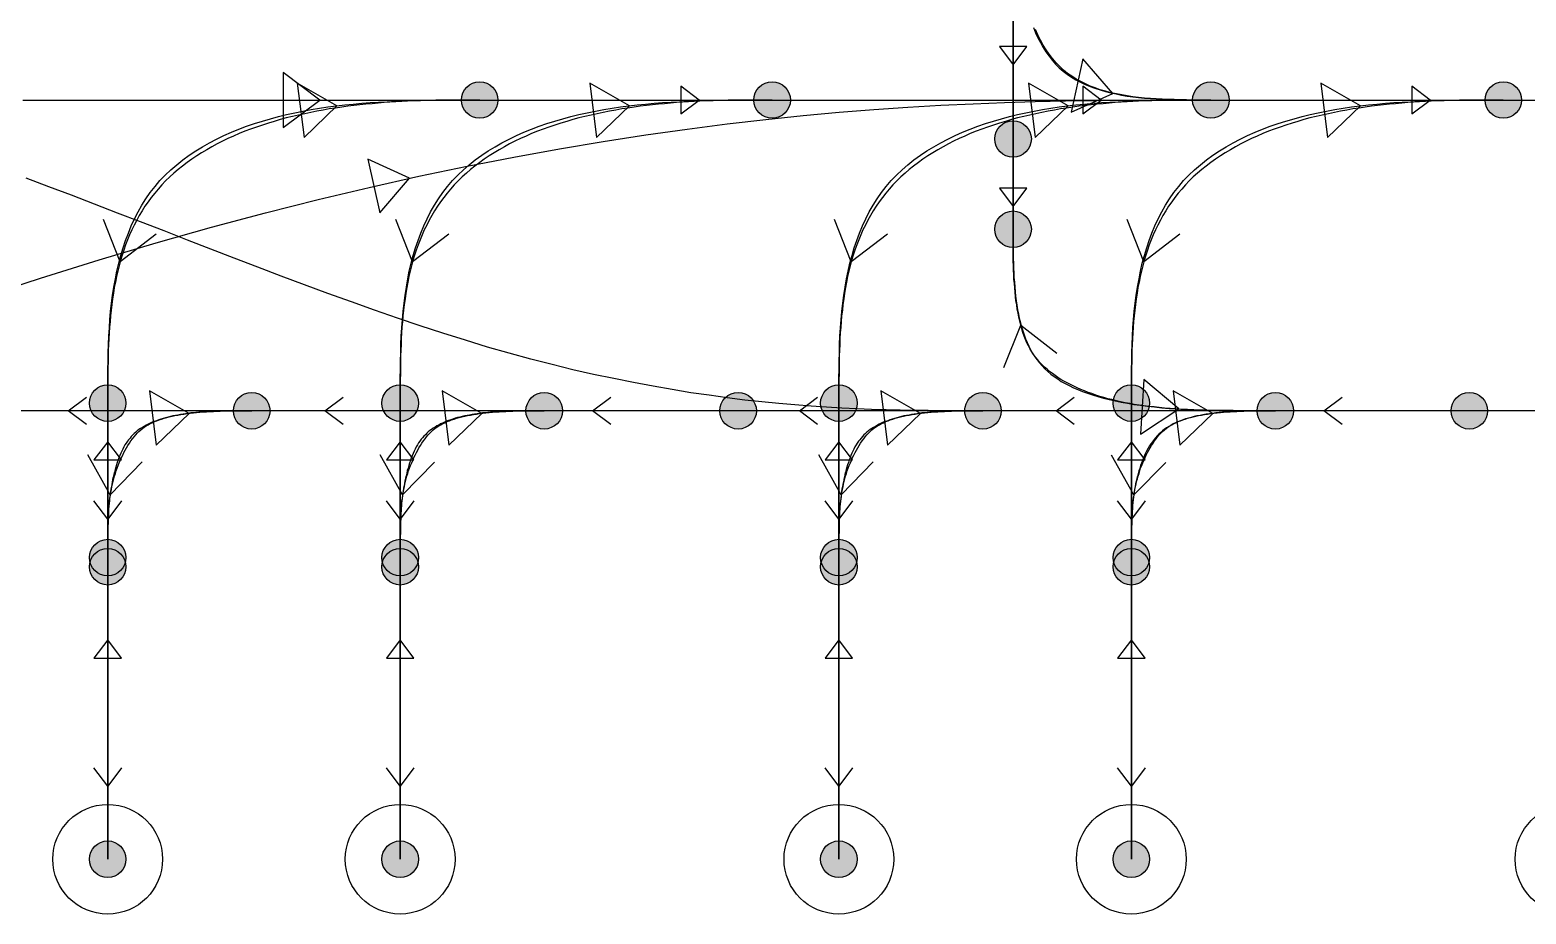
# Model space of a CAD drawing. Header units: millimetres. Extents: x -18594 to 273470, y -238787 to 48452.
# Drawn here: x 157322 to 165507, y -34571 to -29735 of the extents above; entities that cross this region are included whole.
import ezdxf

# ---------------------------------------------------------------- set-up
doc = ezdxf.new("R2010")
doc.units = ezdxf.units.MM
doc.layers.add('AM_BOR', color=4, linetype='Continuous', lineweight=25)
for name, color, linetype, true_color in [('Xref AGV layout$0$Ndc8_Activity_Decant', 1, 'Continuous', 0xff0000), ('Xref AGV layout$0$Ndc8_F_ExtraFast', 5, 'Continuous', 0x0000ff), ('Xref AGV layout$0$Ndc8_F_Fast', 5, 'Continuous', 0x0000ff), ('Xref AGV layout$0$Ndc8_F_Moderate', 5, 'Continuous', 0x0000ff), ('Xref AGV layout$0$Ndc8_F_TurnLeftModerate', 5, 'Continuous', 0x0000ff), ('Xref AGV layout$0$Ndc8_F_TurnRightModerate', 5, 'Continuous', 0x0000ff), ('Xref AGV layout$0$Ndc8_InAdjust_Lane', 1, 'Continuous', 0xff0000), ('Xref AGV layout$0$Ndc8_InFix_HOP', 1, 'Continuous', 0xff0000), ('Xref AGV layout$0$Ndc8_OutFix_HOP', 5, 'Continuous', 0x0000ff), ('Xref AGV layout$0$Ndc8_Point', 7, 'Continuous', 0x000080), ('Xref AGV layout$0$Ndc8_R_Fast', 1, 'Continuous', 0xff0000), ('Xref AGV layout$0$Ndc8_R_Moderate', 1, 'Continuous', 0xff0000), ('Xref AGV layout$0$Ndc8_R_TurnLeftModerate', 1, 'Continuous', 0xff0000), ('Xref AGV layout$0$Ndc8_R_TurnLeftSlow', 1, 'Continuous', 0xff0000)]:
    doc.layers.add(name, color=color, linetype=linetype, true_color=true_color)

# ---------------------------------------------------------------- blocks, each defined once
blk = doc.blocks.new('Xref AGV layout')
at = {"layer": 'Xref AGV layout$0$Ndc8_Point'}
h = blk.add_hatch(color=256, dxfattribs=at)
edge = h.paths.add_edge_path(flags=0)
edge.add_arc((159782, -30118), 100, 0, 360)
h = blk.add_hatch(color=256, dxfattribs=at)
edge = h.paths.add_edge_path(flags=0)
edge.add_arc((161382, -30118), 100, 0, 360)
h = blk.add_hatch(color=256, dxfattribs=at)
edge = h.paths.add_edge_path(flags=0)
edge.add_arc((163782, -30118), 100, 0, 360)
h = blk.add_hatch(color=256, dxfattribs=at)
edge = h.paths.add_edge_path(flags=0)
edge.add_arc((165382, -30118), 100, 0, 360)
h = blk.add_hatch(color=256, dxfattribs=at)
edge = h.paths.add_edge_path(flags=0)
edge.add_arc((162700, -30331), 100, 0, 360)
h = blk.add_hatch(color=256, dxfattribs=at)
edge = h.paths.add_edge_path(flags=0)
edge.add_arc((162700, -30825), 100, 0, 360)
h = blk.add_hatch(color=256, dxfattribs=at)
edge = h.paths.add_edge_path(flags=0)
edge.add_arc((157747, -31776), 100, 0, 360)
h = blk.add_hatch(color=256, dxfattribs=at)
edge = h.paths.add_edge_path(flags=0)
edge.add_arc((159347, -31776), 100, 0, 360)
h = blk.add_hatch(color=256, dxfattribs=at)
edge = h.paths.add_edge_path(flags=0)
edge.add_arc((161747, -31776), 100, 0, 360)
h = blk.add_hatch(color=256, dxfattribs=at)
edge = h.paths.add_edge_path(flags=0)
edge.add_arc((163347, -31776), 100, 0, 360)
h = blk.add_hatch(color=256, dxfattribs=at)
edge = h.paths.add_edge_path(flags=0)
edge.add_arc((158535, -31818), 100, 0, 360)
h = blk.add_hatch(color=256, dxfattribs=at)
edge = h.paths.add_edge_path(flags=0)
edge.add_arc((160135, -31818), 100, 0, 360)
h = blk.add_hatch(color=256, dxfattribs=at)
edge = h.paths.add_edge_path(flags=0)
edge.add_arc((161196, -31818), 100, 0, 360)
h = blk.add_hatch(color=256, dxfattribs=at)
edge = h.paths.add_edge_path(flags=0)
edge.add_arc((162535, -31818), 100, 0, 360)
h = blk.add_hatch(color=256, dxfattribs=at)
edge = h.paths.add_edge_path(flags=0)
edge.add_arc((164135, -31818), 100, 0, 360)
h = blk.add_hatch(color=256, dxfattribs=at)
edge = h.paths.add_edge_path(flags=0)
edge.add_arc((165196, -31818), 100, 0, 360)
h = blk.add_hatch(color=256, dxfattribs=at)
edge = h.paths.add_edge_path(flags=0)
edge.add_arc((157747, -32621), 100, 0, 360)
h = blk.add_hatch(color=256, dxfattribs=at)
edge = h.paths.add_edge_path(flags=0)
edge.add_arc((157747, -32671), 100, 0, 360)
h = blk.add_hatch(color=256, dxfattribs=at)
edge = h.paths.add_edge_path(flags=0)
edge.add_arc((159347, -32621), 100, 0, 360)
h = blk.add_hatch(color=256, dxfattribs=at)
edge = h.paths.add_edge_path(flags=0)
edge.add_arc((159347, -32671), 100, 0, 360)
h = blk.add_hatch(color=256, dxfattribs=at)
edge = h.paths.add_edge_path(flags=0)
edge.add_arc((161747, -32621), 100, 0, 360)
h = blk.add_hatch(color=256, dxfattribs=at)
edge = h.paths.add_edge_path(flags=0)
edge.add_arc((161747, -32671), 100, 0, 360)
h = blk.add_hatch(color=256, dxfattribs=at)
edge = h.paths.add_edge_path(flags=0)
edge.add_arc((163347, -32621), 100, 0, 360)
h = blk.add_hatch(color=256, dxfattribs=at)
edge = h.paths.add_edge_path(flags=0)
edge.add_arc((163347, -32671), 100, 0, 360)
h = blk.add_hatch(color=256, dxfattribs=at)
edge = h.paths.add_edge_path(flags=0)
edge.add_arc((157747, -34271), 100, 0, 360)
h = blk.add_hatch(color=256, dxfattribs=at)
edge = h.paths.add_edge_path(flags=0)
edge.add_arc((159347, -34271), 100, 0, 360)
h = blk.add_hatch(color=256, dxfattribs=at)
edge = h.paths.add_edge_path(flags=0)
edge.add_arc((161747, -34271), 100, 0, 360)
h = blk.add_hatch(color=256, dxfattribs=at)
edge = h.paths.add_edge_path(flags=0)
edge.add_arc((163347, -34271), 100, 0, 360)
at = {"layer": 'Xref AGV layout$0$Ndc8_Activity_Decant'}
for centre in [(157747, -34271), (159347, -34271), (161747, -34271), (163347, -34271), (165747, -34271)]:
    blk.add_circle(centre, 300, dxfattribs=at)
at = {"layer": 'Xref AGV layout$0$Ndc8_F_ExtraFast'}
for points in [[(158907, -30118), (158707, -29968), (158707, -30268), (158907, -30118)], [(157282, -30118), (157345, -30118), (157407, -30118), (157470, -30118), (157532, -30118), (157595, -30118), (157657, -30118), (157720, -30118), (157782, -30118), (157845, -30118), (157907, -30118), (157970, -30118), (158032, -30118), (158032, -30118), (158095, -30118), (158157, -30118), (158220, -30118), (158282, -30118), (158345, -30118), (158407, -30118), (158470, -30118), (158532, -30118), (158595, -30118), (158657, -30118), (158720, -30118), (158782, -30118), (158844, -30118), (158907, -30118), (158907, -30118), (158970, -30118), (159032, -30118), (159095, -30118), (159157, -30118), (159220, -30118), (159282, -30118), (159344, -30118), (159407, -30118), (159470, -30118), (159532, -30118), (159594, -30118), (159657, -30118), (159720, -30118), (159782, -30118)], [(159782, -30118), (161382, -30118)], [(160982, -30118), (160882, -30043), (160882, -30193), (160982, -30118)], [(161382, -30118), (163782, -30118)], [(163182, -30118), (163082, -30043), (163082, -30193), (163182, -30118)], [(163782, -30118), (165382, -30118)], [(164982, -30118), (164882, -30043), (164882, -30193), (164982, -30118)], [(165382, -30118), (167782, -30118)]]:
    blk.add_lwpolyline(points, dxfattribs=at)
at = {"layer": 'Xref AGV layout$0$Ndc8_F_Fast'}
for points in [[(157053, -31198), (157380, -31092), (157700, -30992), (157700, -30992), (158012, -30900), (158315, -30814), (158611, -30735), (158898, -30662), (159178, -30596), (159449, -30535), (159713, -30480), (159969, -30430), (160218, -30385), (160458, -30345), (160691, -30309), (160917, -30277), (161136, -30249), (161347, -30224), (161347, -30224), (161551, -30203), (161748, -30185), (161939, -30170), (162125, -30157), (162305, -30146), (162481, -30138), (162653, -30131), (162821, -30126), (162986, -30123), (163148, -30120), (163308, -30119), (163467, -30118), (163625, -30118), (163782, -30118)], [(159398, -30546), (159171, -30442), (159235, -30735), (159398, -30546)]]:
    blk.add_lwpolyline(points, dxfattribs=at)
at = {"layer": 'Xref AGV layout$0$Ndc8_F_Moderate'}
for points in [[(162700, -28707), (162700, -30331)], [(162700, -29925), (162775, -29825), (162625, -29825), (162700, -29925)], [(162700, -30331), (162700, -30825)], [(162700, -30701), (162775, -30601), (162625, -30601), (162700, -30701)], [(157747, -32621), (157747, -31776)], [(159347, -32621), (159347, -31776)], [(161747, -32621), (161747, -31776)], [(163347, -32621), (163347, -31776)], [(157747, -31987), (157672, -32087), (157822, -32087), (157747, -31987)], [(159347, -31987), (159272, -32087), (159422, -32087), (159347, -31987)], [(161747, -31987), (161672, -32087), (161822, -32087), (161747, -31987)], [(163347, -31987), (163272, -32087), (163422, -32087), (163347, -31987)], [(157747, -32671), (157747, -32621)], [(159347, -32671), (159347, -32621)], [(161747, -32671), (161747, -32621)], [(163347, -32671), (163347, -32621)]]:
    blk.add_lwpolyline(points, dxfattribs=at)
at = {"layer": 'Xref AGV layout$0$Ndc8_F_TurnLeftModerate'}
for points in [[(162811, -29722), (162823, -29750), (162836, -29778), (162850, -29804), (162864, -29830), (162880, -29855), (162897, -29878), (162915, -29901), (162933, -29922), (162953, -29941), (162953, -29941), (162974, -29960), (162996, -29977), (163019, -29993), (163043, -30007), (163068, -30021), (163094, -30033), (163121, -30044), (163148, -30054), (163176, -30063), (163205, -30072), (163234, -30079), (163264, -30085), (163294, -30091), (163324, -30096), (163324, -30096), (163356, -30101), (163387, -30104), (163419, -30107), (163451, -30110), (163483, -30112), (163516, -30114), (163549, -30115), (163582, -30116), (163615, -30117), (163648, -30117), (163681, -30118), (163715, -30118), (163748, -30118), (163782, -30118)], [(163245, -30082), (163082, -29892), (163017, -30185), (163245, -30082)], [(162700, -30825), (162700, -30852), (162700, -30878), (162700, -30905), (162700, -30931), (162701, -30958), (162701, -30984), (162702, -31011), (162703, -31037), (162704, -31063), (162705, -31089), (162707, -31115), (162709, -31140), (162711, -31165), (162714, -31191), (162714, -31191), (162717, -31216), (162720, -31240), (162724, -31265), (162729, -31289), (162734, -31312), (162740, -31336), (162746, -31359), (162753, -31381), (162760, -31403), (162768, -31424), (162777, -31445), (162786, -31465), (162796, -31485), (162807, -31504), (162807, -31504), (162819, -31522), (162831, -31540), (162845, -31556), (162859, -31572), (162874, -31588), (162890, -31603), (162907, -31617), (162925, -31631), (162944, -31644), (162964, -31657), (162985, -31669), (163007, -31680), (163030, -31692), (163055, -31702), (163055, -31702), (163080, -31712), (163107, -31722), (163135, -31731), (163164, -31740), (163194, -31748), (163225, -31756), (163258, -31764), (163291, -31770), (163326, -31777), (163361, -31783), (163398, -31788), (163435, -31793), (163474, -31797), (163513, -31801), (163513, -31801), (163554, -31805), (163595, -31807), (163637, -31810), (163680, -31812), (163723, -31814), (163768, -31815), (163812, -31816), (163858, -31817), (163903, -31817), (163949, -31818), (163995, -31818), (164042, -31818), (164088, -31818), (164135, -31818)], [(163607, -31808), (163416, -31646), (163398, -31946), (163607, -31808)]]:
    blk.add_lwpolyline(points, dxfattribs=at)
at = {"layer": 'Xref AGV layout$0$Ndc8_F_TurnRightModerate'}
for points in [[(159001, -30150), (158784, -30025), (158821, -30323), (159001, -30150)], [(160601, -30150), (160384, -30025), (160421, -30323), (160601, -30150)], [(163001, -30150), (162784, -30025), (162821, -30323), (163001, -30150)], [(164601, -30150), (164384, -30025), (164421, -30323), (164601, -30150)], [(157747, -31776), (157747, -31730), (157747, -31684), (157747, -31638), (157748, -31592), (157749, -31546), (157750, -31500), (157751, -31455), (157753, -31409), (157756, -31364), (157759, -31319), (157763, -31274), (157768, -31230), (157774, -31185), (157781, -31141), (157781, -31141), (157789, -31097), (157797, -31054), (157807, -31011), (157819, -30969), (157831, -30927), (157845, -30886), (157860, -30846), (157876, -30806), (157894, -30768), (157913, -30730), (157934, -30694), (157956, -30658), (157980, -30624), (158006, -30591), (158006, -30591), (158033, -30559), (158062, -30529), (158093, -30500), (158125, -30472), (158158, -30446), (158193, -30420), (158229, -30396), (158266, -30374), (158304, -30352), (158343, -30332), (158383, -30312), (158424, -30294), (158465, -30277), (158507, -30261), (158507, -30261), (158550, -30247), (158593, -30233), (158637, -30220), (158681, -30209), (158725, -30198), (158770, -30188), (158815, -30179), (158861, -30170), (158906, -30163), (158952, -30156), (158998, -30150), (159044, -30145), (159090, -30140), (159137, -30136), (159137, -30136), (159183, -30132), (159229, -30129), (159275, -30127), (159321, -30125), (159367, -30123), (159413, -30121), (159459, -30120), (159506, -30119), (159552, -30119), (159598, -30118), (159644, -30118), (159690, -30118), (159736, -30118), (159782, -30118)], [(159347, -31776), (159347, -31730), (159347, -31684), (159347, -31638), (159348, -31592), (159349, -31546), (159350, -31500), (159351, -31455), (159353, -31409), (159356, -31364), (159359, -31319), (159363, -31274), (159368, -31230), (159374, -31185), (159381, -31141), (159381, -31141), (159389, -31097), (159397, -31054), (159407, -31011), (159419, -30969), (159431, -30927), (159445, -30886), (159460, -30846), (159476, -30806), (159494, -30768), (159513, -30730), (159534, -30694), (159556, -30658), (159580, -30624), (159606, -30591), (159606, -30591), (159633, -30559), (159662, -30529), (159693, -30500), (159725, -30472), (159758, -30446), (159793, -30420), (159829, -30396), (159866, -30374), (159904, -30352), (159943, -30332), (159983, -30312), (160024, -30294), (160065, -30277), (160107, -30261), (160107, -30261), (160150, -30247), (160193, -30233), (160237, -30220), (160281, -30209), (160325, -30198), (160370, -30188), (160415, -30179), (160461, -30170), (160506, -30163), (160552, -30156), (160598, -30150), (160644, -30145), (160690, -30140), (160736, -30136), (160736, -30136), (160783, -30132), (160829, -30129), (160875, -30127), (160921, -30125), (160967, -30123), (161013, -30121), (161059, -30120), (161106, -30119), (161152, -30119), (161198, -30118), (161244, -30118), (161290, -30118), (161336, -30118), (161382, -30118)], [(161747, -31776), (161747, -31730), (161747, -31684), (161747, -31638), (161748, -31592), (161749, -31546), (161750, -31500), (161751, -31455), (161753, -31409), (161756, -31364), (161759, -31319), (161763, -31274), (161768, -31230), (161774, -31185), (161781, -31141), (161781, -31141), (161789, -31097), (161797, -31054), (161807, -31011), (161819, -30969), (161831, -30927), (161845, -30886), (161860, -30846), (161876, -30806), (161894, -30768), (161913, -30730), (161934, -30694), (161956, -30658), (161980, -30624), (162006, -30591), (162006, -30591), (162033, -30559), (162062, -30529), (162093, -30500), (162125, -30472), (162158, -30446), (162193, -30420), (162229, -30396), (162266, -30374), (162304, -30352), (162343, -30332), (162383, -30312), (162424, -30294), (162465, -30277), (162507, -30261), (162507, -30261), (162550, -30247), (162593, -30233), (162637, -30220), (162681, -30209), (162725, -30198), (162770, -30188), (162815, -30179), (162861, -30170), (162906, -30163), (162952, -30156), (162998, -30150), (163044, -30145), (163090, -30140), (163136, -30136), (163136, -30136), (163183, -30132), (163229, -30129), (163275, -30127), (163321, -30125), (163367, -30123), (163413, -30121), (163459, -30120), (163506, -30119), (163552, -30119), (163598, -30118), (163644, -30118), (163690, -30118), (163736, -30118), (163782, -30118)], [(163347, -31776), (163347, -31730), (163347, -31684), (163347, -31638), (163348, -31592), (163349, -31546), (163350, -31500), (163351, -31455), (163353, -31409), (163356, -31364), (163359, -31319), (163363, -31274), (163368, -31230), (163374, -31185), (163381, -31141), (163381, -31141), (163389, -31097), (163397, -31054), (163407, -31011), (163419, -30969), (163431, -30927), (163445, -30886), (163460, -30846), (163476, -30806), (163494, -30768), (163513, -30730), (163534, -30694), (163556, -30658), (163580, -30624), (163606, -30591), (163606, -30591), (163633, -30559), (163662, -30529), (163693, -30500), (163725, -30472), (163758, -30446), (163793, -30420), (163829, -30396), (163866, -30374), (163904, -30352), (163943, -30332), (163983, -30312), (164024, -30294), (164065, -30277), (164107, -30261), (164107, -30261), (164150, -30247), (164193, -30233), (164237, -30220), (164281, -30209), (164325, -30198), (164370, -30188), (164415, -30179), (164461, -30170), (164506, -30163), (164552, -30156), (164598, -30150), (164644, -30145), (164690, -30140), (164737, -30136), (164737, -30136), (164783, -30132), (164829, -30129), (164875, -30127), (164921, -30125), (164967, -30123), (165013, -30121), (165059, -30120), (165106, -30119), (165152, -30119), (165198, -30118), (165244, -30118), (165290, -30118), (165336, -30118), (165382, -30118)], [(158193, -31832), (157976, -31708), (158013, -32006), (158193, -31832)], [(159793, -31832), (159576, -31708), (159613, -32006), (159793, -31832)], [(162193, -31832), (161976, -31708), (162013, -32006), (162193, -31832)], [(163793, -31832), (163576, -31708), (163613, -32006), (163793, -31832)], [(157747, -32621), (157747, -32601), (157747, -32582), (157747, -32562), (157747, -32543), (157747, -32524), (157747, -32505), (157748, -32486), (157748, -32467), (157749, -32448), (157749, -32430), (157750, -32412), (157751, -32394), (157752, -32377), (157753, -32360), (157753, -32360), (157754, -32343), (157756, -32326), (157757, -32310), (157759, -32295), (157762, -32279), (157764, -32264), (157767, -32249), (157770, -32234), (157773, -32219), (157776, -32205), (157780, -32190), (157784, -32176), (157789, -32161), (157793, -32146), (157793, -32146), (157798, -32132), (157804, -32117), (157810, -32103), (157816, -32089), (157822, -32074), (157829, -32060), (157836, -32046), (157843, -32033), (157850, -32020), (157858, -32007), (157866, -31995), (157874, -31983), (157883, -31971), (157891, -31960), (157891, -31960), (157900, -31950), (157909, -31941), (157918, -31932), (157928, -31923), (157937, -31915), (157947, -31908), (157958, -31901), (157969, -31895), (157980, -31888), (157991, -31883), (158003, -31877), (158015, -31872), (158028, -31867), (158042, -31863), (158042, -31863), (158055, -31859), (158070, -31855), (158084, -31851), (158099, -31847), (158115, -31844), (158131, -31841), (158147, -31838), (158164, -31836), (158181, -31833), (158198, -31831), (158216, -31829), (158233, -31827), (158251, -31826), (158269, -31824), (158269, -31824), (158288, -31823), (158306, -31822), (158325, -31821), (158343, -31820), (158362, -31820), (158381, -31819), (158400, -31819), (158419, -31818), (158438, -31818), (158458, -31818), (158477, -31818), (158496, -31818), (158516, -31818), (158535, -31818)], [(159347, -32621), (159347, -32601), (159347, -32582), (159347, -32562), (159347, -32543), (159347, -32524), (159347, -32505), (159348, -32486), (159348, -32467), (159349, -32448), (159349, -32430), (159350, -32412), (159351, -32394), (159352, -32377), (159353, -32360), (159353, -32360), (159354, -32343), (159356, -32326), (159357, -32310), (159359, -32295), (159362, -32279), (159364, -32264), (159367, -32249), (159370, -32234), (159373, -32219), (159376, -32205), (159380, -32190), (159384, -32176), (159389, -32161), (159393, -32146), (159393, -32146), (159398, -32132), (159404, -32117), (159410, -32103), (159416, -32089), (159422, -32074), (159429, -32060), (159436, -32046), (159443, -32033), (159450, -32020), (159458, -32007), (159466, -31995), (159474, -31983), (159483, -31971), (159491, -31960), (159491, -31960), (159500, -31950), (159509, -31941), (159518, -31932), (159528, -31923), (159537, -31915), (159547, -31908), (159558, -31901), (159569, -31895), (159580, -31888), (159591, -31883), (159603, -31877), (159616, -31872), (159628, -31867), (159642, -31863), (159642, -31863), (159655, -31859), (159670, -31855), (159685, -31851), (159700, -31847), (159715, -31844), (159731, -31841), (159748, -31838), (159764, -31836), (159781, -31833), (159799, -31831), (159816, -31829), (159834, -31827), (159852, -31826), (159870, -31824), (159870, -31824), (159888, -31823), (159907, -31822), (159925, -31821), (159944, -31820), (159963, -31820), (159982, -31819), (160001, -31819), (160020, -31818), (160039, -31818), (160058, -31818), (160077, -31818), (160096, -31818), (160116, -31818), (160135, -31818)], [(161747, -32621), (161747, -32601), (161747, -32582), (161747, -32562), (161747, -32543), (161747, -32524), (161747, -32505), (161748, -32486), (161748, -32467), (161749, -32448), (161749, -32430), (161750, -32412), (161751, -32394), (161752, -32377), (161753, -32360), (161753, -32360), (161754, -32343), (161756, -32326), (161757, -32310), (161759, -32295), (161762, -32279), (161764, -32264), (161767, -32249), (161770, -32234), (161773, -32219), (161776, -32205), (161780, -32190), (161784, -32176), (161789, -32161), (161793, -32146), (161793, -32146), (161798, -32132), (161804, -32117), (161810, -32103), (161816, -32089), (161822, -32074), (161829, -32060), (161836, -32046), (161843, -32033), (161850, -32020), (161858, -32007), (161866, -31995), (161874, -31983), (161883, -31971), (161891, -31960), (161891, -31960), (161900, -31950), (161909, -31941), (161918, -31932), (161928, -31923), (161937, -31915), (161947, -31908), (161958, -31901), (161969, -31895), (161980, -31888), (161991, -31883), (162003, -31877), (162016, -31872), (162028, -31867), (162042, -31863), (162042, -31863), (162055, -31859), (162070, -31855), (162085, -31851), (162100, -31847), (162115, -31844), (162131, -31841), (162148, -31838), (162164, -31836), (162181, -31833), (162199, -31831), (162216, -31829), (162234, -31827), (162252, -31826), (162270, -31824), (162270, -31824), (162288, -31823), (162307, -31822), (162325, -31821), (162344, -31820), (162363, -31820), (162382, -31819), (162401, -31819), (162420, -31818), (162439, -31818), (162458, -31818), (162477, -31818), (162496, -31818), (162516, -31818), (162535, -31818)], [(163347, -32621), (163347, -32601), (163347, -32582), (163347, -32562), (163347, -32543), (163347, -32524), (163347, -32505), (163348, -32486), (163348, -32467), (163349, -32448), (163349, -32430), (163350, -32412), (163351, -32394), (163352, -32377), (163353, -32360), (163353, -32360), (163354, -32343), (163356, -32326), (163357, -32310), (163359, -32295), (163362, -32279), (163364, -32264), (163367, -32249), (163370, -32234), (163373, -32219), (163376, -32205), (163380, -32190), (163384, -32176), (163389, -32161), (163393, -32146), (163393, -32146), (163398, -32132), (163404, -32117), (163410, -32103), (163416, -32089), (163422, -32074), (163429, -32060), (163436, -32046), (163443, -32033), (163450, -32020), (163458, -32007), (163466, -31995), (163474, -31983), (163483, -31971), (163491, -31960), (163491, -31960), (163500, -31950), (163509, -31941), (163518, -31932), (163528, -31923), (163537, -31915), (163547, -31908), (163558, -31901), (163569, -31895), (163580, -31888), (163591, -31883), (163603, -31877), (163616, -31872), (163628, -31867), (163642, -31863), (163642, -31863), (163655, -31859), (163670, -31855), (163685, -31851), (163700, -31847), (163715, -31844), (163731, -31841), (163748, -31838), (163764, -31836), (163781, -31833), (163799, -31831), (163816, -31829), (163834, -31827), (163852, -31826), (163870, -31824), (163870, -31824), (163888, -31823), (163907, -31822), (163925, -31821), (163944, -31820), (163963, -31820), (163982, -31819), (164001, -31819), (164020, -31818), (164039, -31818), (164058, -31818), (164077, -31818), (164096, -31818), (164116, -31818), (164135, -31818)]]:
    blk.add_lwpolyline(points, dxfattribs=at)
at = {"layer": 'Xref AGV layout$0$Ndc8_InAdjust_Lane'}
for points in [[(162700, -30825), (162700, -28707)], [(157747, -32621), (157747, -32671)], [(159347, -32621), (159347, -32671)], [(161747, -32621), (161747, -32671)], [(163347, -32621), (163347, -32671)]]:
    blk.add_lwpolyline(points, dxfattribs=at)
at = {"layer": 'Xref AGV layout$0$Ndc8_InFix_HOP'}
for points in [[(157747, -32671), (157747, -34271)], [(159347, -32671), (159347, -34271)], [(161747, -32671), (161747, -34271)], [(163347, -32671), (163347, -34271)], [(157822, -33771), (157747, -33871), (157672, -33771)], [(159422, -33771), (159347, -33871), (159272, -33771)], [(161822, -33771), (161747, -33871), (161672, -33771)], [(163422, -33771), (163347, -33871), (163272, -33771)]]:
    blk.add_lwpolyline(points, dxfattribs=at)
at = {"layer": 'Xref AGV layout$0$Ndc8_OutFix_HOP'}
for points in [[(157747, -34271), (157747, -32671)], [(159347, -34271), (159347, -32671)], [(161747, -34271), (161747, -32671)], [(163347, -34271), (163347, -32671)], [(157747, -33071), (157672, -33171), (157822, -33171), (157747, -33071)], [(159347, -33071), (159272, -33171), (159422, -33171), (159347, -33071)], [(161747, -33071), (161672, -33171), (161822, -33171), (161747, -33071)], [(163347, -33071), (163272, -33171), (163422, -33171), (163347, -33071)]]:
    blk.add_lwpolyline(points, dxfattribs=at)
at = {"layer": 'Xref AGV layout$0$Ndc8_Point'}
for centre in [(159782, -30118), (161382, -30118), (163782, -30118), (165382, -30118), (162700, -30331), (162700, -30825), (157747, -31776), (159347, -31776), (161747, -31776), (163347, -31776), (158535, -31818), (160135, -31818), (161196, -31818), (162535, -31818), (164135, -31818), (165196, -31818), (157747, -32621), (157747, -32671), (159347, -32621), (159347, -32671), (161747, -32621), (161747, -32671), (163347, -32621), (163347, -32671), (157747, -34271), (159347, -34271), (161747, -34271), (163347, -34271)]:
    blk.add_circle(centre, 100, dxfattribs=at)
at = {"layer": 'Xref AGV layout$0$Ndc8_R_Fast'}
for points in [[(162535, -31818), (162461, -31818), (162386, -31818), (162311, -31818), (162236, -31817), (162159, -31816), (162083, -31815), (162005, -31813), (161926, -31811), (161845, -31807), (161763, -31803), (161680, -31799), (161595, -31793), (161507, -31786), (161418, -31778), (161418, -31778), (161326, -31769), (161232, -31759), (161136, -31747), (161038, -31733), (160938, -31719), (160835, -31702), (160731, -31684), (160624, -31664), (160515, -31642), (160405, -31619), (160292, -31593), (160178, -31565), (160062, -31535), (159944, -31503), (159944, -31503), (159825, -31469), (159704, -31432), (159581, -31393), (159457, -31353), (159332, -31311), (159206, -31267), (159080, -31222), (158952, -31176), (158824, -31129), (158696, -31081), (158568, -31032), (158439, -30983), (158311, -30934), (158183, -30884), (158183, -30884), (158055, -30834), (157927, -30785), (157801, -30736), (157675, -30687), (157549, -30639), (157425, -30592), (157301, -30546)], [(157631, -31893), (157531, -31818), (157631, -31743)], [(159035, -31893), (158935, -31818), (159035, -31743)], [(160500, -31893), (160400, -31818), (160500, -31743)], [(161631, -31893), (161531, -31818), (161631, -31743)], [(163035, -31893), (162935, -31818), (163035, -31743)], [(164500, -31893), (164400, -31818), (164500, -31743)], [(158535, -31818), (157196, -31818)], [(160135, -31818), (158535, -31818)], [(161196, -31818), (160135, -31818)], [(162535, -31818), (161196, -31818)], [(164135, -31818), (162535, -31818)], [(165196, -31818), (164135, -31818)], [(166535, -31818), (165196, -31818)]]:
    blk.add_lwpolyline(points, dxfattribs=at)
at = {"layer": 'Xref AGV layout$0$Ndc8_R_Moderate'}
for points in [[(157747, -31776), (157747, -32621)], [(159347, -31776), (159347, -32621)], [(161747, -31776), (161747, -32621)], [(163347, -31776), (163347, -32621)], [(157822, -32310), (157747, -32410), (157672, -32310)], [(159422, -32310), (159347, -32410), (159272, -32310)], [(161822, -32310), (161747, -32410), (161672, -32310)], [(163422, -32310), (163347, -32410), (163272, -32310)]]:
    blk.add_lwpolyline(points, dxfattribs=at)
at = {"layer": 'Xref AGV layout$0$Ndc8_R_TurnLeftModerate'}
for points in [[(159782, -30118), (159752, -30118), (159722, -30118), (159693, -30118), (159663, -30118), (159633, -30118), (159603, -30119), (159572, -30119), (159542, -30119), (159511, -30120), (159481, -30121), (159450, -30122), (159419, -30123), (159387, -30124), (159356, -30126), (159356, -30126), (159324, -30128), (159291, -30130), (159259, -30132), (159226, -30135), (159193, -30138), (159160, -30141), (159127, -30144), (159094, -30148), (159060, -30152), (159027, -30157), (158993, -30162), (158959, -30167), (158926, -30173), (158892, -30179), (158892, -30179), (158858, -30186), (158825, -30193), (158791, -30200), (158758, -30208), (158724, -30216), (158691, -30225), (158658, -30235), (158626, -30245), (158593, -30255), (158561, -30266), (158529, -30277), (158498, -30289), (158466, -30302), (158436, -30315), (158436, -30315), (158405, -30329), (158375, -30343), (158346, -30358), (158317, -30374), (158289, -30390), (158261, -30406), (158234, -30424), (158207, -30442), (158182, -30460), (158156, -30479), (158132, -30498), (158109, -30519), (158086, -30539), (158064, -30560), (158064, -30560), (158043, -30582), (158023, -30605), (158004, -30628), (157985, -30651), (157968, -30675), (157951, -30699), (157935, -30724), (157920, -30750), (157906, -30775), (157892, -30802), (157879, -30828), (157867, -30855), (157856, -30883), (157845, -30910), (157845, -30910), (157835, -30939), (157826, -30967), (157817, -30996), (157809, -31025), (157802, -31054), (157795, -31084), (157789, -31114), (157783, -31144), (157778, -31174), (157774, -31205), (157769, -31236), (157766, -31267), (157762, -31298), (157760, -31329), (157760, -31329), (157757, -31361), (157755, -31392), (157753, -31424), (157752, -31455), (157750, -31487), (157749, -31519), (157749, -31551), (157748, -31583), (157748, -31615), (157747, -31647), (157747, -31679), (157747, -31712), (157747, -31744), (157747, -31776)], [(161382, -30118), (161352, -30118), (161322, -30118), (161293, -30118), (161263, -30118), (161233, -30118), (161203, -30119), (161172, -30119), (161142, -30119), (161111, -30120), (161081, -30121), (161050, -30122), (161019, -30123), (160987, -30124), (160955, -30126), (160955, -30126), (160924, -30128), (160891, -30130), (160859, -30132), (160826, -30135), (160793, -30138), (160760, -30141), (160727, -30144), (160694, -30148), (160660, -30152), (160627, -30157), (160593, -30162), (160559, -30167), (160526, -30173), (160492, -30179), (160492, -30179), (160458, -30186), (160425, -30193), (160391, -30200), (160358, -30208), (160324, -30216), (160291, -30225), (160258, -30235), (160226, -30245), (160193, -30255), (160161, -30266), (160129, -30277), (160098, -30289), (160066, -30302), (160036, -30315), (160036, -30315), (160005, -30329), (159975, -30343), (159946, -30358), (159917, -30374), (159889, -30390), (159861, -30406), (159834, -30424), (159807, -30442), (159782, -30460), (159756, -30479), (159732, -30498), (159709, -30519), (159686, -30539), (159664, -30560), (159664, -30560), (159643, -30582), (159623, -30605), (159604, -30628), (159585, -30651), (159568, -30675), (159551, -30699), (159535, -30724), (159520, -30750), (159506, -30775), (159492, -30802), (159479, -30828), (159467, -30855), (159456, -30883), (159445, -30910), (159445, -30910), (159435, -30939), (159426, -30967), (159417, -30996), (159409, -31025), (159402, -31054), (159395, -31084), (159389, -31114), (159383, -31144), (159378, -31174), (159374, -31205), (159369, -31236), (159366, -31267), (159362, -31298), (159360, -31329), (159360, -31329), (159357, -31361), (159355, -31392), (159353, -31424), (159352, -31455), (159350, -31487), (159349, -31519), (159349, -31551), (159348, -31583), (159348, -31615), (159347, -31647), (159347, -31679), (159347, -31712), (159347, -31744), (159347, -31776)], [(163782, -30118), (163752, -30118), (163722, -30118), (163693, -30118), (163663, -30118), (163633, -30118), (163603, -30119), (163572, -30119), (163542, -30119), (163511, -30120), (163481, -30121), (163450, -30122), (163419, -30123), (163387, -30124), (163355, -30126), (163355, -30126), (163324, -30128), (163291, -30130), (163259, -30132), (163226, -30135), (163193, -30138), (163160, -30141), (163127, -30144), (163094, -30148), (163060, -30152), (163027, -30157), (162993, -30162), (162959, -30167), (162926, -30173), (162892, -30179), (162892, -30179), (162858, -30186), (162825, -30193), (162791, -30200), (162758, -30208), (162724, -30216), (162691, -30225), (162658, -30235), (162626, -30245), (162593, -30255), (162561, -30266), (162529, -30277), (162498, -30289), (162466, -30302), (162436, -30315), (162436, -30315), (162405, -30329), (162375, -30343), (162346, -30358), (162317, -30374), (162289, -30390), (162261, -30406), (162234, -30424), (162207, -30442), (162182, -30460), (162156, -30479), (162132, -30498), (162109, -30519), (162086, -30539), (162064, -30560), (162064, -30560), (162043, -30582), (162023, -30605), (162004, -30628), (161985, -30651), (161968, -30675), (161951, -30699), (161935, -30724), (161920, -30750), (161906, -30775), (161892, -30802), (161879, -30828), (161867, -30855), (161856, -30883), (161845, -30910), (161845, -30910), (161835, -30939), (161826, -30967), (161817, -30996), (161809, -31025), (161802, -31054), (161795, -31084), (161789, -31114), (161783, -31144), (161778, -31174), (161774, -31205), (161769, -31236), (161766, -31267), (161762, -31298), (161760, -31329), (161760, -31329), (161757, -31361), (161755, -31392), (161753, -31424), (161752, -31455), (161750, -31487), (161749, -31519), (161749, -31551), (161748, -31583), (161748, -31615), (161747, -31647), (161747, -31679), (161747, -31712), (161747, -31744), (161747, -31776)], [(165382, -30118), (165352, -30118), (165322, -30118), (165293, -30118), (165263, -30118), (165233, -30118), (165203, -30119), (165172, -30119), (165142, -30119), (165111, -30120), (165081, -30121), (165050, -30122), (165019, -30123), (164987, -30124), (164956, -30126), (164956, -30126), (164924, -30128), (164891, -30130), (164859, -30132), (164826, -30135), (164793, -30138), (164760, -30141), (164727, -30144), (164694, -30148), (164660, -30152), (164627, -30157), (164593, -30162), (164559, -30167), (164526, -30173), (164492, -30179), (164492, -30179), (164458, -30186), (164425, -30193), (164391, -30200), (164358, -30208), (164324, -30216), (164291, -30225), (164258, -30235), (164226, -30245), (164193, -30255), (164161, -30266), (164129, -30277), (164098, -30289), (164066, -30302), (164036, -30315), (164036, -30315), (164005, -30329), (163975, -30343), (163946, -30358), (163917, -30374), (163889, -30390), (163861, -30406), (163834, -30424), (163807, -30442), (163782, -30460), (163756, -30479), (163732, -30498), (163709, -30519), (163686, -30539), (163664, -30560), (163664, -30560), (163643, -30582), (163623, -30605), (163604, -30628), (163585, -30651), (163568, -30675), (163551, -30699), (163535, -30724), (163520, -30750), (163506, -30775), (163492, -30802), (163479, -30828), (163467, -30855), (163456, -30883), (163445, -30910), (163445, -30910), (163435, -30939), (163426, -30967), (163417, -30996), (163409, -31025), (163402, -31054), (163395, -31084), (163389, -31114), (163383, -31144), (163378, -31174), (163374, -31205), (163369, -31236), (163366, -31267), (163362, -31298), (163359, -31329), (163359, -31329), (163357, -31361), (163355, -31392), (163353, -31424), (163352, -31455), (163350, -31487), (163349, -31519), (163349, -31551), (163348, -31583), (163348, -31615), (163347, -31647), (163347, -31679), (163347, -31712), (163347, -31744), (163347, -31776)], [(158013, -30852), (157815, -31004), (157724, -30771)], [(159613, -30852), (159415, -31004), (159324, -30771)], [(162013, -30852), (161815, -31004), (161724, -30771)], [(163613, -30852), (163415, -31004), (163324, -30771)], [(158535, -31818), (158520, -31818), (158504, -31818), (158489, -31818), (158473, -31818), (158458, -31818), (158442, -31818), (158427, -31818), (158411, -31819), (158396, -31819), (158381, -31819), (158365, -31820), (158350, -31820), (158335, -31821), (158320, -31821), (158320, -31821), (158305, -31822), (158290, -31823), (158275, -31824), (158260, -31825), (158245, -31826), (158230, -31827), (158216, -31829), (158201, -31830), (158187, -31832), (158173, -31834), (158159, -31836), (158145, -31838), (158131, -31841), (158117, -31843), (158117, -31843), (158103, -31846), (158090, -31849), (158077, -31853), (158064, -31856), (158051, -31860), (158038, -31864), (158026, -31868), (158014, -31872), (158002, -31877), (157990, -31881), (157979, -31886), (157968, -31892), (157958, -31897), (157947, -31903), (157947, -31903), (157937, -31909), (157927, -31915), (157918, -31921), (157909, -31928), (157900, -31935), (157892, -31943), (157884, -31950), (157876, -31959), (157869, -31967), (157861, -31976), (157855, -31985), (157848, -31995), (157841, -32005), (157835, -32015), (157835, -32015), (157829, -32027), (157824, -32038), (157818, -32050), (157813, -32062), (157808, -32075), (157804, -32087), (157799, -32100), (157795, -32114), (157791, -32127), (157787, -32140), (157784, -32154), (157780, -32167), (157777, -32181), (157774, -32194), (157774, -32194), (157772, -32208), (157769, -32221), (157767, -32234), (157764, -32247), (157762, -32260), (157760, -32274), (157759, -32287), (157757, -32300), (157756, -32314), (157754, -32328), (157753, -32342), (157752, -32356), (157751, -32371), (157751, -32386), (157751, -32386), (157750, -32401), (157749, -32417), (157749, -32433), (157748, -32449), (157748, -32465), (157748, -32482), (157747, -32499), (157747, -32516), (157747, -32533), (157747, -32551), (157747, -32568), (157747, -32586), (157747, -32603), (157747, -32621)], [(160135, -31818), (160119, -31818), (160104, -31818), (160088, -31818), (160072, -31818), (160057, -31818), (160041, -31818), (160026, -31818), (160010, -31819), (159995, -31819), (159979, -31819), (159964, -31820), (159948, -31820), (159933, -31821), (159918, -31821), (159918, -31821), (159902, -31822), (159887, -31823), (159872, -31824), (159857, -31825), (159842, -31826), (159827, -31827), (159812, -31829), (159797, -31830), (159783, -31832), (159769, -31834), (159754, -31836), (159740, -31838), (159727, -31841), (159713, -31843), (159713, -31843), (159700, -31846), (159686, -31849), (159673, -31852), (159661, -31855), (159648, -31859), (159636, -31863), (159624, -31867), (159612, -31871), (159601, -31875), (159590, -31880), (159579, -31885), (159568, -31890), (159558, -31896), (159548, -31901), (159548, -31901), (159538, -31907), (159528, -31913), (159519, -31920), (159510, -31926), (159501, -31933), (159493, -31941), (159485, -31949), (159477, -31957), (159469, -31965), (159462, -31974), (159455, -31984), (159448, -31994), (159442, -32004), (159435, -32015), (159435, -32015), (159429, -32027), (159424, -32039), (159418, -32051), (159413, -32064), (159408, -32077), (159403, -32090), (159398, -32104), (159394, -32117), (159390, -32131), (159386, -32145), (159383, -32159), (159379, -32173), (159376, -32187), (159373, -32201), (159373, -32201), (159370, -32215), (159368, -32229), (159365, -32242), (159363, -32256), (159361, -32269), (159359, -32283), (159358, -32297), (159356, -32310), (159355, -32324), (159354, -32338), (159353, -32352), (159352, -32366), (159351, -32380), (159350, -32395), (159350, -32395), (159350, -32410), (159349, -32425), (159349, -32441), (159348, -32456), (159348, -32472), (159348, -32488), (159347, -32505), (159347, -32521), (159347, -32537), (159347, -32554), (159347, -32571), (159347, -32587), (159347, -32604), (159347, -32621)], [(162535, -31818), (162520, -31818), (162504, -31818), (162489, -31818), (162473, -31818), (162458, -31818), (162442, -31818), (162427, -31818), (162411, -31819), (162396, -31819), (162381, -31819), (162365, -31820), (162350, -31820), (162335, -31821), (162320, -31821), (162320, -31821), (162305, -31822), (162290, -31823), (162275, -31824), (162260, -31825), (162245, -31826), (162230, -31827), (162216, -31829), (162201, -31830), (162187, -31832), (162173, -31834), (162159, -31836), (162145, -31838), (162131, -31841), (162117, -31843), (162117, -31843), (162103, -31846), (162090, -31849), (162077, -31853), (162064, -31856), (162051, -31860), (162038, -31864), (162026, -31868), (162014, -31872), (162002, -31877), (161990, -31881), (161979, -31886), (161968, -31892), (161958, -31897), (161947, -31903), (161947, -31903), (161937, -31909), (161927, -31915), (161918, -31921), (161909, -31928), (161900, -31935), (161892, -31943), (161884, -31950), (161876, -31959), (161869, -31967), (161861, -31976), (161855, -31985), (161848, -31995), (161841, -32005), (161835, -32015), (161835, -32015), (161829, -32027), (161824, -32038), (161818, -32050), (161813, -32062), (161808, -32075), (161804, -32087), (161799, -32100), (161795, -32114), (161791, -32127), (161787, -32140), (161784, -32154), (161780, -32167), (161777, -32181), (161774, -32194), (161774, -32194), (161772, -32208), (161769, -32221), (161767, -32234), (161764, -32247), (161762, -32260), (161760, -32274), (161759, -32287), (161757, -32300), (161756, -32314), (161754, -32328), (161753, -32342), (161752, -32356), (161751, -32371), (161751, -32386), (161751, -32386), (161750, -32401), (161749, -32417), (161749, -32433), (161748, -32449), (161748, -32465), (161748, -32482), (161747, -32499), (161747, -32516), (161747, -32533), (161747, -32551), (161747, -32568), (161747, -32586), (161747, -32603), (161747, -32621)], [(164135, -31818), (164115, -31818), (164095, -31818), (164076, -31818), (164056, -31818), (164036, -31818), (164017, -31819), (163997, -31819), (163978, -31819), (163958, -31820), (163939, -31820), (163920, -31821), (163901, -31822), (163882, -31823), (163864, -31825), (163864, -31825), (163845, -31826), (163827, -31828), (163809, -31830), (163791, -31832), (163774, -31834), (163756, -31837), (163739, -31840), (163723, -31843), (163706, -31846), (163690, -31850), (163675, -31854), (163659, -31858), (163644, -31862), (163630, -31867), (163630, -31867), (163616, -31872), (163602, -31878), (163589, -31884), (163576, -31890), (163564, -31897), (163552, -31904), (163540, -31911), (163529, -31919), (163518, -31927), (163508, -31936), (163498, -31945), (163488, -31955), (163479, -31965), (163471, -31975), (163471, -31975), (163462, -31987), (163454, -31998), (163446, -32010), (163439, -32023), (163432, -32036), (163425, -32049), (163419, -32062), (163413, -32076), (163408, -32090), (163402, -32104), (163397, -32118), (163393, -32133), (163388, -32147), (163384, -32161), (163384, -32161), (163380, -32175), (163377, -32189), (163373, -32204), (163370, -32218), (163368, -32232), (163365, -32246), (163363, -32261), (163361, -32275), (163359, -32290), (163357, -32305), (163355, -32320), (163354, -32336), (163353, -32352), (163352, -32368), (163352, -32368), (163351, -32385), (163350, -32401), (163349, -32419), (163349, -32436), (163348, -32454), (163348, -32472), (163348, -32490), (163347, -32508), (163347, -32527), (163347, -32546), (163347, -32564), (163347, -32583), (163347, -32602), (163347, -32621)], [(157935, -32098), (157760, -32277), (157638, -32059)], [(159535, -32099), (159360, -32277), (159238, -32059)], [(161935, -32098), (161760, -32277), (161638, -32059)], [(163536, -32100), (163360, -32278), (163238, -32060)]]:
    blk.add_lwpolyline(points, dxfattribs=at)
at = {"layer": 'Xref AGV layout$0$Ndc8_R_TurnLeftSlow'}
for points in [[(163782, -30118), (163748, -30118), (163715, -30118), (163681, -30118), (163648, -30117), (163615, -30117), (163582, -30116), (163549, -30115), (163516, -30114), (163483, -30112), (163451, -30110), (163419, -30107), (163387, -30104), (163356, -30100), (163325, -30095), (163325, -30095), (163295, -30090), (163265, -30084), (163235, -30078), (163206, -30070), (163177, -30062), (163150, -30052), (163122, -30042), (163096, -30030), (163070, -30017), (163045, -30003), (163021, -29988), (162998, -29972), (162976, -29954), (162955, -29934), (162955, -29934), (162935, -29914), (162916, -29891), (162898, -29868), (162881, -29843), (162865, -29817), (162850, -29790), (162835, -29762), (162822, -29733)], [(164135, -31818), (164096, -31818), (164058, -31818), (164019, -31818), (163981, -31818), (163942, -31818), (163905, -31817), (163867, -31817), (163830, -31816), (163794, -31816), (163758, -31815), (163723, -31814), (163688, -31813), (163655, -31811), (163622, -31810), (163622, -31810), (163590, -31808), (163559, -31806), (163529, -31803), (163499, -31800), (163471, -31797), (163443, -31794), (163415, -31791), (163389, -31787), (163363, -31783), (163338, -31778), (163313, -31774), (163288, -31769), (163265, -31763), (163241, -31757), (163241, -31757), (163218, -31752), (163196, -31745), (163174, -31739), (163152, -31732), (163131, -31724), (163110, -31717), (163090, -31709), (163070, -31701), (163051, -31692), (163032, -31684), (163014, -31675), (162996, -31665), (162978, -31656), (162962, -31646), (162962, -31646), (162945, -31636), (162930, -31625), (162915, -31614), (162900, -31603), (162886, -31591), (162872, -31579), (162860, -31567), (162847, -31554), (162835, -31540), (162824, -31526), (162813, -31511), (162803, -31496), (162794, -31480), (162785, -31463), (162785, -31463), (162776, -31446), (162768, -31428), (162761, -31409), (162754, -31389), (162748, -31369), (162742, -31349), (162737, -31328), (162732, -31306), (162727, -31284), (162723, -31262), (162720, -31239), (162716, -31216), (162714, -31193), (162711, -31169), (162711, -31169), (162709, -31146), (162707, -31122), (162705, -31098), (162704, -31073), (162703, -31049), (162702, -31024), (162701, -31000), (162701, -30975), (162701, -30950), (162700, -30925), (162700, -30900), (162700, -30875), (162700, -30850), (162700, -30825)], [(162649, -31581), (162742, -31349), (162939, -31503)]]:
    blk.add_lwpolyline(points, dxfattribs=at)

msp = doc.modelspace()

# ---------------------------------------------------------------- block references
at = {"layer": 'AM_BOR'}
msp.add_blockref('Xref AGV layout', (0, 0), dxfattribs=at)

doc.saveas('drawing.dxf')
